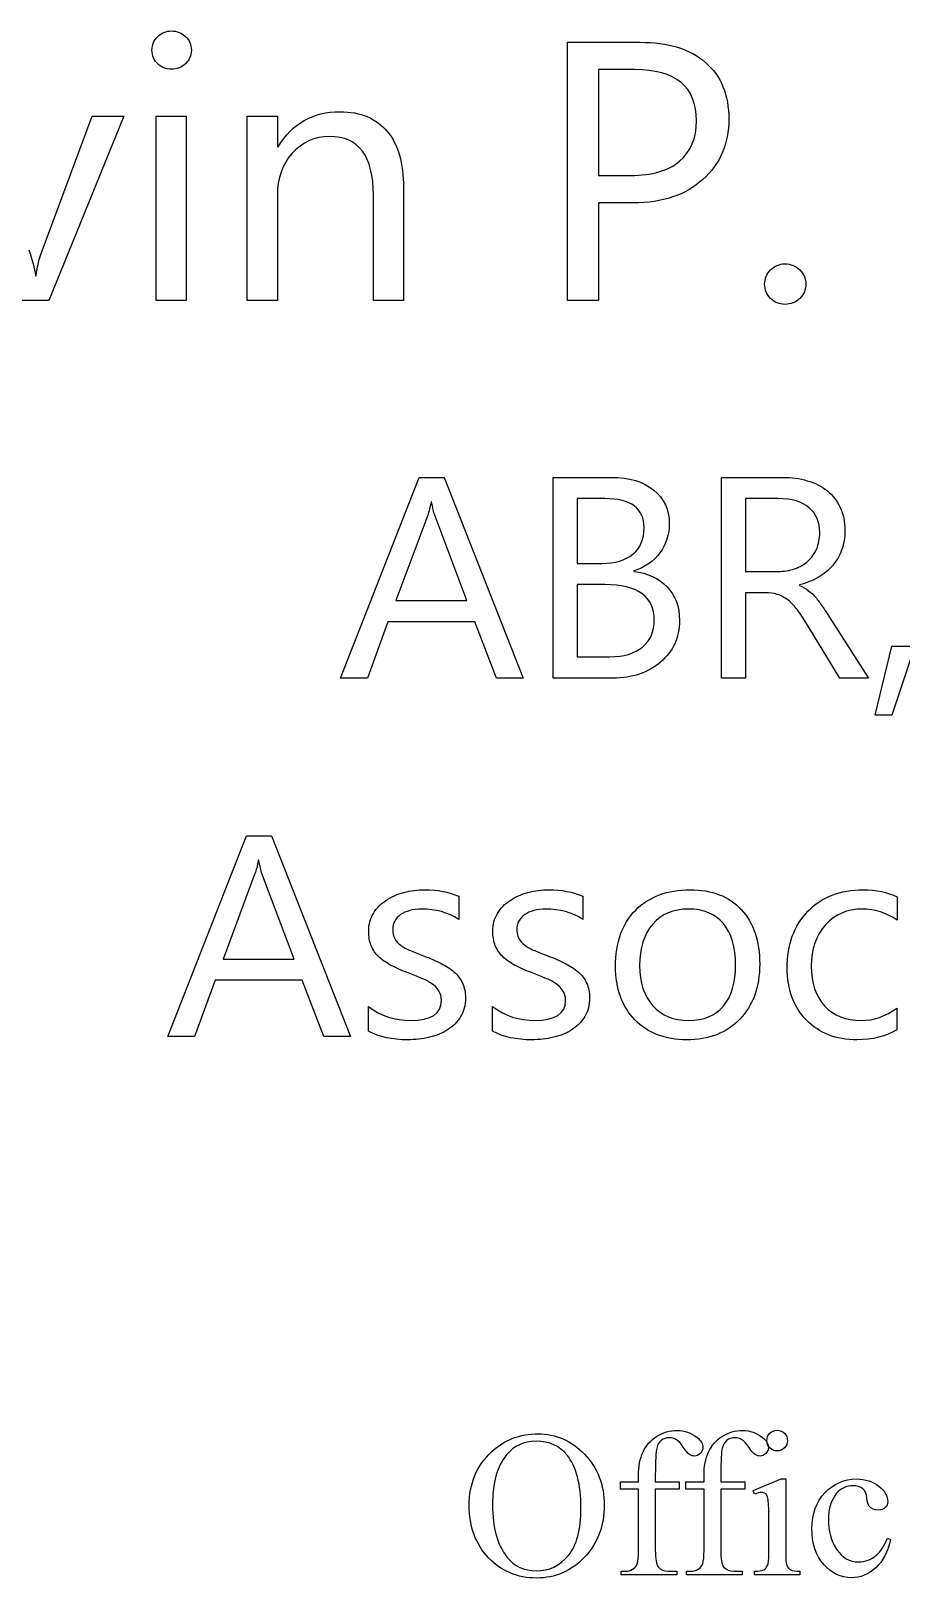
# Model space of a CAD drawing. Extents: x 2.32 to 5.29, y 6.96 to 8.91.
# Drawn here: x 3.409 to 3.931, y 7.986 to 8.914 of the extents above; entities that cross this region are included whole.
import ezdxf

# ---------------------------------------------------------------- set-up
doc = ezdxf.new("R2010")
doc.units = 0
doc.layers.add('Layer_1', color=7, linetype='CONTINUOUS')

msp = doc.modelspace()

# ---------------------------------------------------------------- linework, layer by layer
at = {"layer": 'Layer_1', "color": 7}
for p, q in [((3.731066, 8.752475), (3.731066, 8.907331)), ((3.731066, 8.907331), (3.774546, 8.907331)), ((3.493358, 8.891132), (3.493358, 8.891132)), ((3.749606, 8.890916), (3.749606, 8.827419)), ((3.771346, 8.890916), (3.749606, 8.890916)), ((3.749606, 8.890916), (3.749606, 8.890916)), ((3.415667, 8.78228), (3.445684, 8.863055)), ((3.464776, 8.863055), (3.419751, 8.752475)), ((3.445684, 8.863055), (3.464776, 8.863055)), ((3.464776, 8.863055), (3.464776, 8.863055)), ((3.484089, 8.752475), (3.484089, 8.863055)), ((3.484089, 8.863055), (3.502187, 8.863055)), ((3.502187, 8.863055), (3.502187, 8.752475)), ((3.538825, 8.752475), (3.538825, 8.863055)), ((3.538825, 8.863055), (3.556924, 8.863055)), ((3.556924, 8.863055), (3.556924, 8.844697)), ((3.556924, 8.844697), (3.557365, 8.844697)), ((3.632628, 8.820076), (3.632628, 8.752475)), ((3.749606, 8.827419), (3.769028, 8.827419)), ((3.556924, 8.81554), (3.556924, 8.752475)), ((3.61453, 8.752475), (3.61453, 8.81554)), ((3.749606, 8.811005), (3.749606, 8.752475)), ((3.770463, 8.811005), (3.749606, 8.811005)), ((3.749606, 8.811005), (3.749606, 8.811005)), ((3.411695, 8.767269), (3.412136, 8.767269)), ((3.419751, 8.752475), (3.401984, 8.752475)), ((3.502187, 8.752475), (3.484089, 8.752475)), ((3.502187, 8.752475), (3.502187, 8.752475)), ((3.556924, 8.752475), (3.538825, 8.752475)), ((3.632628, 8.752475), (3.61453, 8.752475)), ((3.632628, 8.752475), (3.632628, 8.752475)), ((3.749606, 8.752475), (3.731066, 8.752475)), ((3.861617, 8.750099), (3.861617, 8.750099)), ((3.594886, 8.525865), (3.642094, 8.646308)), ((3.642094, 8.646308), (3.657029, 8.646308)), ((3.657029, 8.646308), (3.704409, 8.525865)), ((3.722433, 8.525865), (3.722433, 8.646308)), ((3.722433, 8.646308), (3.757453, 8.646308)), ((3.823373, 8.525865), (3.823373, 8.646308)), ((3.823373, 8.646308), (3.860109, 8.646308)), ((3.736853, 8.633542), (3.736853, 8.594654)), ((3.753419, 8.633542), (3.736853, 8.633542)), ((3.736853, 8.633542), (3.736853, 8.633542)), ((3.837792, 8.633542), (3.837792, 8.589866)), ((3.857534, 8.633542), (3.837792, 8.633542)), ((3.837792, 8.633542), (3.837792, 8.633542)), ((3.647158, 8.623631), (3.628018, 8.572312)), ((3.649476, 8.631694), (3.649132, 8.631694)), ((3.670676, 8.572312), (3.651364, 8.623631)), ((3.736853, 8.594654), (3.751617, 8.594654)), ((3.770843, 8.590202), (3.770843, 8.589866)), ((3.837792, 8.589866), (3.857362, 8.589866)), ((3.736853, 8.581971), (3.736853, 8.538632)), ((3.753419, 8.581971), (3.736853, 8.581971)), ((3.736853, 8.581971), (3.736853, 8.581971)), ((3.849637, 8.5771), (3.837792, 8.5771)), ((3.837792, 8.5771), (3.837792, 8.525865)), ((3.870237, 8.581803), (3.870237, 8.581466)), ((3.628018, 8.572312), (3.670676, 8.572312)), ((3.670676, 8.572312), (3.670676, 8.572312)), ((3.623211, 8.559629), (3.610937, 8.525865)), ((3.675397, 8.559629), (3.623211, 8.559629)), ((3.688444, 8.525865), (3.675397, 8.559629)), ((3.894442, 8.525865), (3.873842, 8.559629)), ((3.88852, 8.562064), (3.911609, 8.525864)), ((3.915643, 8.503691), (3.925685, 8.545015)), ((3.939418, 8.545015), (3.925685, 8.503691)), ((3.925685, 8.545015), (3.939418, 8.545015)), ((3.736853, 8.538632), (3.756423, 8.538632)), ((3.610937, 8.525865), (3.594886, 8.525865)), ((3.704409, 8.525865), (3.688444, 8.525865)), ((3.704409, 8.525865), (3.704409, 8.525865)), ((3.722433, 8.525864), (3.722433, 8.525865)), ((3.758311, 8.525864), (3.722433, 8.525864)), ((3.837792, 8.525865), (3.823373, 8.525865)), ((3.911609, 8.525865), (3.894442, 8.525865)), ((3.911609, 8.525864), (3.911609, 8.525865)), ((3.925685, 8.503691), (3.915643, 8.503691)), ((3.4912, 8.310847), (3.538408, 8.431291)), ((3.538408, 8.431291), (3.553343, 8.431291)), ((3.553343, 8.431291), (3.600723, 8.310847)), ((3.54579, 8.416676), (3.545447, 8.416676)), ((3.543472, 8.408613), (3.524332, 8.357295)), ((3.566991, 8.357295), (3.547678, 8.408613)), ((3.665784, 8.395007), (3.665784, 8.381064)), ((3.740287, 8.395007), (3.740287, 8.381064)), ((3.928947, 8.394671), (3.928947, 8.38056)), ((3.803631, 8.387279), (3.803631, 8.387279)), ((3.524332, 8.357295), (3.566991, 8.357295)), ((3.566991, 8.357295), (3.566991, 8.357295)), ((3.519525, 8.344612), (3.507251, 8.310847)), ((3.571711, 8.344612), (3.519525, 8.344612)), ((3.584758, 8.310847), (3.571711, 8.344612)), ((3.611538, 8.313955), (3.611538, 8.328738)), ((3.68604, 8.313955), (3.68604, 8.328738)), ((3.928775, 8.327898), (3.928775, 8.314795)), ((3.507251, 8.310847), (3.4912, 8.310847)), ((3.600723, 8.310847), (3.584758, 8.310847)), ((3.600723, 8.310847), (3.600723, 8.310847)), ((3.611538, 8.313955), (3.611538, 8.313955)), ((3.68604, 8.313955), (3.68604, 8.313955)), ((3.802601, 8.308832), (3.802601, 8.308832)), ((3.928775, 8.314795), (3.928775, 8.314795)), ((3.712204, 8.067988), (3.712204, 8.067988)), ((3.713363, 8.072443), (3.713363, 8.072443)), ((3.856918, 8.07458), (3.856918, 8.07458)), ((3.762802, 8.039301), (3.762802, 8.043696)), ((3.762802, 8.043696), (3.773666, 8.043696)), ((3.773666, 8.039301), (3.762802, 8.039301)), ((3.773666, 8.043696), (3.773666, 8.047358)), ((3.773666, 8.002558), (3.773666, 8.039301)), ((3.783737, 8.047724), (3.783737, 8.043696)), ((3.783737, 8.043696), (3.798141, 8.043696)), ((3.798141, 8.039302), (3.783737, 8.039302)), ((3.783737, 8.039302), (3.783737, 8.039301)), ((3.783737, 8.039301), (3.783737, 8.002558)), ((3.798141, 8.043696), (3.798141, 8.039302)), ((3.802108, 8.039301), (3.802108, 8.043696)), ((3.802108, 8.043696), (3.812973, 8.043696)), ((3.812973, 8.039301), (3.802108, 8.039301)), ((3.812973, 8.043696), (3.812973, 8.047358)), ((3.812973, 8.002558), (3.812973, 8.039301)), ((3.823043, 8.047724), (3.823043, 8.043696)), ((3.823043, 8.043696), (3.837448, 8.043696)), ((3.837448, 8.039302), (3.823043, 8.039302)), ((3.823043, 8.039302), (3.823043, 8.039301)), ((3.823043, 8.039301), (3.823043, 8.002558)), ((3.837448, 8.043696), (3.837448, 8.039302)), ((3.842453, 8.038508), (3.859298, 8.045344)), ((3.859298, 8.045344), (3.861984, 8.045344)), ((3.861984, 8.045344), (3.861984, 8.000422)), ((3.861984, 8.045344), (3.861984, 8.045344)), ((3.843307, 8.03631), (3.842453, 8.038508)), ((3.851852, 8.000422), (3.851852, 8.021967)), ((3.92308, 8.009882), (3.92485, 8.009028)), ((3.92485, 8.009028), (3.92485, 8.009028)), ((3.763168, 7.987788), (3.763168, 7.989985)), ((3.763168, 7.989985), (3.76567, 7.989985)), ((3.796554, 7.987788), (3.763168, 7.987788)), ((3.791488, 7.989985), (3.796554, 7.989985)), ((3.796554, 7.989985), (3.796554, 7.987788)), ((3.802475, 7.987788), (3.802475, 7.989985)), ((3.802475, 7.989985), (3.804977, 7.989985)), ((3.835861, 7.987788), (3.802475, 7.987788)), ((3.830795, 7.989985), (3.835861, 7.989985)), ((3.835861, 7.989985), (3.835861, 7.987788)), ((3.843307, 7.987788), (3.843307, 7.989985)), ((3.870468, 7.987788), (3.843307, 7.987788)), ((3.870468, 7.989985), (3.870468, 7.987788))]:
    msp.add_line(p, q, dxfattribs=at)
for points in [[(3.485082, 8.910786), (3.487362, 8.913018), (3.490121, 8.914134), (3.493358, 8.914134)], [(3.493358, 8.914134), (3.496669, 8.914134), (3.499465, 8.913018), (3.501746, 8.910786)], [(3.481661, 8.902579), (3.481661, 8.905891), (3.482801, 8.908627), (3.485082, 8.910786)], [(3.485082, 8.894372), (3.482801, 8.896532), (3.481661, 8.899268), (3.481661, 8.902579)], [(3.501746, 8.910786), (3.5041, 8.908627), (3.505277, 8.905891), (3.505277, 8.902579)], [(3.505277, 8.902579), (3.505277, 8.899412), (3.5041, 8.896712), (3.501746, 8.89448)], [(3.774546, 8.907331), (3.791467, 8.907331), (3.804563, 8.903299), (3.813833, 8.895236)], [(3.493358, 8.891132), (3.490121, 8.891132), (3.487362, 8.892212), (3.485082, 8.894372)], [(3.501746, 8.89448), (3.499465, 8.892248), (3.496669, 8.891132), (3.493358, 8.891132)], [(3.813833, 8.895236), (3.823176, 8.887173), (3.827848, 8.875798), (3.827848, 8.861111)], [(3.808425, 8.860248), (3.808425, 8.880693), (3.796066, 8.890916), (3.771346, 8.890916)], [(3.557365, 8.844697), (3.565899, 8.858664), (3.578259, 8.865647), (3.594444, 8.865647)], [(3.594444, 8.865647), (3.606804, 8.865647), (3.616258, 8.861723), (3.622806, 8.853876)], [(3.798273, 8.83595), (3.805041, 8.841709), (3.808425, 8.849809), (3.808425, 8.860248)], [(3.827848, 8.861111), (3.827848, 8.846425), (3.822661, 8.834402), (3.812288, 8.825043)], [(3.588265, 8.850744), (3.579216, 8.850744), (3.571711, 8.847397), (3.565752, 8.840702)], [(3.61453, 8.81554), (3.61453, 8.83901), (3.605775, 8.850744), (3.588265, 8.850744)], [(3.622806, 8.853876), (3.629354, 8.846101), (3.632628, 8.834834), (3.632628, 8.820076)], [(3.565752, 8.840702), (3.559867, 8.834078), (3.556924, 8.825691), (3.556924, 8.81554)], [(3.769028, 8.827419), (3.78183, 8.827419), (3.791578, 8.830263), (3.798273, 8.83595)], [(3.812288, 8.825043), (3.801988, 8.815684), (3.788046, 8.811005), (3.770463, 8.811005)], [(3.407722, 8.782712), (3.409856, 8.776808), (3.41118, 8.771661), (3.411695, 8.767269)], [(3.412136, 8.767269), (3.412872, 8.772813), (3.414049, 8.777816), (3.415667, 8.78228)], [(3.852899, 8.770725), (3.855327, 8.773173), (3.858233, 8.774396), (3.861617, 8.774396)], [(3.861617, 8.774396), (3.865075, 8.774396), (3.868018, 8.773173), (3.870446, 8.770725)], [(3.849368, 8.762194), (3.849368, 8.765505), (3.850545, 8.768349), (3.852899, 8.770725)], [(3.870446, 8.770725), (3.872874, 8.768349), (3.874087, 8.765505), (3.874087, 8.762194)], [(3.852899, 8.753663), (3.850545, 8.756038), (3.849368, 8.758882), (3.849368, 8.762194)], [(3.861617, 8.750099), (3.858233, 8.750099), (3.855327, 8.751287), (3.852899, 8.753663)], [(3.870446, 8.753663), (3.868018, 8.751287), (3.865075, 8.750099), (3.861617, 8.750099)], [(3.874087, 8.762194), (3.874087, 8.758882), (3.872874, 8.756038), (3.870446, 8.753663)], [(3.757453, 8.646308), (3.768096, 8.646308), (3.776537, 8.643761), (3.782774, 8.638665)], [(3.860109, 8.646308), (3.865488, 8.646308), (3.870437, 8.645636), (3.874958, 8.644293)], [(3.874958, 8.644293), (3.879536, 8.643005), (3.883484, 8.641017), (3.886803, 8.638329)], [(3.777023, 8.615988), (3.777023, 8.62769), (3.769155, 8.633542), (3.753419, 8.633542)], [(3.782774, 8.638665), (3.789011, 8.63357), (3.79213, 8.626934), (3.79213, 8.618759)], [(3.875988, 8.628082), (3.871754, 8.631722), (3.865602, 8.633542), (3.857534, 8.633542)], [(3.886803, 8.638329), (3.890179, 8.635642), (3.892811, 8.632282), (3.894699, 8.62825)], [(3.649132, 8.631694), (3.64856, 8.628278), (3.647902, 8.625591), (3.647158, 8.623631)], [(3.651364, 8.623631), (3.650734, 8.625311), (3.650105, 8.627998), (3.649476, 8.631694)], [(3.882425, 8.613048), (3.882425, 8.619487), (3.88028, 8.624499), (3.875988, 8.628082)], [(3.894699, 8.62825), (3.896588, 8.624275), (3.897532, 8.619599), (3.897532, 8.614224)], [(3.770242, 8.600197), (3.774763, 8.603949), (3.777023, 8.609212), (3.777023, 8.615988)], [(3.79213, 8.618759), (3.79213, 8.611928), (3.790241, 8.605993), (3.786465, 8.600953)], [(3.897532, 8.614224), (3.897532, 8.610024), (3.896874, 8.606161), (3.895558, 8.602633)], [(3.880537, 8.603305), (3.881796, 8.606217), (3.882425, 8.609464), (3.882425, 8.613048)], [(3.751617, 8.594654), (3.759513, 8.594654), (3.765722, 8.596502), (3.770242, 8.600197)], [(3.786465, 8.600953), (3.782688, 8.595914), (3.777481, 8.59233), (3.770843, 8.590202)], [(3.867319, 8.591462), (3.870409, 8.592526), (3.87307, 8.594038), (3.875301, 8.595998)], [(3.875301, 8.595998), (3.877533, 8.598014), (3.879278, 8.600449), (3.880537, 8.603305)], [(3.895558, 8.602633), (3.894299, 8.599161), (3.892468, 8.596054), (3.890065, 8.59331)], [(3.770843, 8.589866), (3.77914, 8.588914), (3.785778, 8.585834), (3.790756, 8.580627)], [(3.857362, 8.589866), (3.860967, 8.589866), (3.864286, 8.590398), (3.867319, 8.591462)], [(3.881481, 8.586255), (3.878162, 8.584351), (3.874414, 8.582867), (3.870237, 8.581803)], [(3.890065, 8.59331), (3.887718, 8.590566), (3.884857, 8.588214), (3.881481, 8.586255)], [(3.783117, 8.560637), (3.783117, 8.57486), (3.773218, 8.581971), (3.753419, 8.581971)], [(3.790756, 8.580627), (3.795734, 8.575475), (3.798224, 8.568756), (3.798224, 8.560469)], [(3.856847, 8.576092), (3.85473, 8.576764), (3.852327, 8.5771), (3.849637, 8.5771)], [(3.870237, 8.581466), (3.872297, 8.58057), (3.874071, 8.579535), (3.875559, 8.578359)], [(3.875559, 8.578359), (3.877104, 8.577239), (3.878563, 8.575895), (3.879936, 8.574327)], [(3.862856, 8.573068), (3.861024, 8.574468), (3.859022, 8.575476), (3.856847, 8.576092)], [(3.868349, 8.567609), (3.866575, 8.569848), (3.864744, 8.571668), (3.862856, 8.573068)], [(3.879936, 8.574327), (3.88131, 8.572759), (3.882654, 8.570967), (3.88397, 8.568952)], [(3.88397, 8.568952), (3.885344, 8.566992), (3.88686, 8.564696), (3.88852, 8.562064)], [(3.776079, 8.544511), (3.780771, 8.548431), (3.783117, 8.553806), (3.783117, 8.560637)], [(3.798224, 8.560469), (3.798224, 8.550166), (3.794447, 8.541823), (3.786894, 8.535439)], [(3.873842, 8.559629), (3.871954, 8.562765), (3.870123, 8.565425), (3.868349, 8.567609)], [(3.756423, 8.538632), (3.764892, 8.538632), (3.771444, 8.540592), (3.776079, 8.544511)], [(3.786894, 8.535439), (3.77934, 8.529056), (3.769813, 8.525864), (3.758311, 8.525864)], [(3.545447, 8.416676), (3.544875, 8.413261), (3.544217, 8.410573), (3.543472, 8.408613)], [(3.547678, 8.408613), (3.547049, 8.410293), (3.546419, 8.412981), (3.54579, 8.416676)], [(3.614542, 8.384676), (3.61643, 8.387811), (3.618948, 8.390415), (3.622095, 8.392487)], [(3.622095, 8.392487), (3.625242, 8.394615), (3.628819, 8.396211), (3.632824, 8.397274)], [(3.632824, 8.397274), (3.636887, 8.398338), (3.641064, 8.39887), (3.645356, 8.39887)], [(3.645356, 8.39887), (3.652966, 8.39887), (3.659776, 8.397582), (3.665784, 8.395007)], [(3.689044, 8.384676), (3.690933, 8.387811), (3.693451, 8.390415), (3.696598, 8.392487)], [(3.696598, 8.392487), (3.699745, 8.394615), (3.703321, 8.396211), (3.707327, 8.397274)], [(3.707327, 8.397274), (3.71139, 8.398338), (3.715567, 8.39887), (3.719858, 8.39887)], [(3.719858, 8.39887), (3.727469, 8.39887), (3.734278, 8.397582), (3.740287, 8.395007)], [(3.771959, 8.386692), (3.780027, 8.394811), (3.790928, 8.39887), (3.804661, 8.39887)], [(3.804661, 8.39887), (3.817765, 8.39887), (3.827979, 8.394923), (3.835303, 8.387027)], [(3.875301, 8.385936), (3.883599, 8.394559), (3.894671, 8.39887), (3.908519, 8.39887)], [(3.908519, 8.39887), (3.916243, 8.39887), (3.923053, 8.39747), (3.928947, 8.394671)], [(3.611709, 8.374009), (3.611709, 8.37804), (3.612653, 8.381596), (3.614542, 8.384676)], [(3.63085, 8.383919), (3.629362, 8.382855), (3.628189, 8.381567), (3.627331, 8.380056)], [(3.636343, 8.386355), (3.634226, 8.385795), (3.632395, 8.384983), (3.63085, 8.383919)], [(3.643467, 8.387279), (3.640835, 8.387279), (3.638461, 8.386971), (3.636343, 8.386355)], [(3.665784, 8.381064), (3.659318, 8.385208), (3.651879, 8.387279), (3.643467, 8.387279)], [(3.686212, 8.374009), (3.686212, 8.37804), (3.687156, 8.381596), (3.689044, 8.384676)], [(3.705353, 8.383919), (3.703865, 8.382855), (3.702692, 8.381567), (3.701834, 8.380056)], [(3.710846, 8.386355), (3.708729, 8.385795), (3.706898, 8.384983), (3.705353, 8.383919)], [(3.71797, 8.387279), (3.715338, 8.387279), (3.712963, 8.386971), (3.710846, 8.386355)], [(3.740287, 8.381064), (3.733821, 8.385208), (3.726382, 8.387279), (3.71797, 8.387279)], [(3.759856, 8.352843), (3.759856, 8.36729), (3.76389, 8.378572), (3.771959, 8.386692)], [(3.803631, 8.387279), (3.79459, 8.387279), (3.787437, 8.384256), (3.782173, 8.378208)], [(3.824574, 8.378544), (3.81971, 8.384368), (3.812729, 8.387279), (3.803631, 8.387279)], [(3.835303, 8.387027), (3.842685, 8.379132), (3.846376, 8.368185), (3.846376, 8.354187)], [(3.862856, 8.351835), (3.862856, 8.366002), (3.867004, 8.377368), (3.875301, 8.385936)], [(3.908004, 8.387279), (3.89902, 8.387279), (3.891638, 8.384116), (3.885859, 8.377788)], [(3.928947, 8.38056), (3.922423, 8.38504), (3.915442, 8.387279), (3.908004, 8.387279)], [(3.613169, 8.365358), (3.612196, 8.367821), (3.611709, 8.370705), (3.611709, 8.374009)], [(3.627331, 8.380056), (3.62653, 8.3786), (3.626129, 8.376976), (3.626129, 8.375184)], [(3.626129, 8.375184), (3.626129, 8.372944), (3.62653, 8.371069), (3.627331, 8.369557)], [(3.687671, 8.365358), (3.686698, 8.367821), (3.686212, 8.370705), (3.686212, 8.374009)], [(3.701834, 8.380056), (3.701032, 8.3786), (3.700632, 8.376976), (3.700632, 8.375184)], [(3.700632, 8.375184), (3.700632, 8.372944), (3.701032, 8.371069), (3.701834, 8.369557)], [(3.782173, 8.378208), (3.776909, 8.372217), (3.774276, 8.36393), (3.774276, 8.353347)], [(3.831956, 8.353683), (3.831956, 8.364434), (3.829495, 8.372721), (3.824574, 8.378544)], [(3.885859, 8.377788), (3.880137, 8.371517), (3.877275, 8.363258), (3.877275, 8.353011)], [(3.617632, 8.358722), (3.615686, 8.360682), (3.614199, 8.362894), (3.613169, 8.365358)], [(3.627331, 8.369557), (3.628189, 8.368045), (3.629419, 8.366701), (3.631022, 8.365525)], [(3.631022, 8.365525), (3.632624, 8.364349), (3.634569, 8.363285), (3.636858, 8.362334)], [(3.692134, 8.358722), (3.690189, 8.360682), (3.688701, 8.362894), (3.687671, 8.365358)], [(3.701834, 8.369557), (3.702692, 8.368045), (3.703922, 8.366701), (3.705524, 8.365525)], [(3.705524, 8.365525), (3.707127, 8.364349), (3.709072, 8.363285), (3.711361, 8.362334)], [(3.625013, 8.353515), (3.622095, 8.355083), (3.619635, 8.356819), (3.617632, 8.358722)], [(3.636858, 8.362334), (3.639147, 8.361382), (3.641751, 8.360346), (3.644669, 8.359226)], [(3.644669, 8.359226), (3.64856, 8.35777), (3.652051, 8.356258), (3.655141, 8.35469)], [(3.655141, 8.35469), (3.658231, 8.353178), (3.660863, 8.351443), (3.663037, 8.349483)], [(3.699516, 8.353515), (3.696598, 8.355083), (3.694137, 8.356819), (3.692134, 8.358722)], [(3.711361, 8.362334), (3.71365, 8.361382), (3.716253, 8.360346), (3.719172, 8.359226)], [(3.719172, 8.359226), (3.723063, 8.35777), (3.726553, 8.356258), (3.729643, 8.35469)], [(3.729643, 8.35469), (3.732733, 8.353178), (3.735366, 8.351443), (3.73754, 8.349483)], [(3.846376, 8.354187), (3.846376, 8.340468), (3.842399, 8.329465), (3.834445, 8.321178)], [(3.635313, 8.348979), (3.631422, 8.350491), (3.627989, 8.352003), (3.625013, 8.353515)], [(3.643124, 8.345872), (3.640721, 8.34688), (3.638117, 8.347916), (3.635313, 8.348979)], [(3.649476, 8.342596), (3.647702, 8.343828), (3.645585, 8.34492), (3.643124, 8.345872)], [(3.663037, 8.349483), (3.665212, 8.347579), (3.666871, 8.345367), (3.668016, 8.342848)], [(3.709816, 8.348979), (3.705925, 8.350491), (3.702492, 8.352003), (3.699516, 8.353515)], [(3.717627, 8.345872), (3.715224, 8.34688), (3.71262, 8.347916), (3.709816, 8.348979)], [(3.723978, 8.342596), (3.722204, 8.343828), (3.720087, 8.34492), (3.717627, 8.345872)], [(3.73754, 8.349483), (3.739714, 8.347579), (3.741374, 8.345367), (3.742518, 8.342848)], [(3.771444, 8.320842), (3.763719, 8.328906), (3.759856, 8.339572), (3.759856, 8.352843)], [(3.774276, 8.353347), (3.774276, 8.343156), (3.776937, 8.335121), (3.782259, 8.329242)], [(3.824574, 8.329073), (3.829495, 8.334841), (3.831956, 8.343044), (3.831956, 8.353683)], [(3.874357, 8.320758), (3.866689, 8.328765), (3.862856, 8.339124), (3.862856, 8.351835)], [(3.877275, 8.353011), (3.877275, 8.342932), (3.879965, 8.334981), (3.885344, 8.329157)], [(3.653767, 8.338313), (3.652737, 8.339936), (3.651307, 8.341364), (3.649476, 8.342596)], [(3.655398, 8.332517), (3.655398, 8.334813), (3.654855, 8.336745), (3.653767, 8.338313)], [(3.668016, 8.342848), (3.669217, 8.340328), (3.669818, 8.337332), (3.669818, 8.33386)], [(3.72827, 8.338313), (3.72724, 8.339936), (3.72581, 8.341364), (3.723978, 8.342596)], [(3.729901, 8.332517), (3.729901, 8.334813), (3.729357, 8.336745), (3.72827, 8.338313)], [(3.742518, 8.342848), (3.74372, 8.340328), (3.744321, 8.337332), (3.744321, 8.33386)], [(3.611538, 8.328738), (3.619205, 8.323194), (3.627646, 8.320422), (3.636858, 8.320422)], [(3.636858, 8.320422), (3.649218, 8.320422), (3.655398, 8.324454), (3.655398, 8.332517)], [(3.669818, 8.33386), (3.669818, 8.329605), (3.668845, 8.325909), (3.6669, 8.322774)], [(3.68604, 8.328738), (3.693708, 8.323194), (3.702148, 8.320422), (3.711361, 8.320422)], [(3.711361, 8.320422), (3.723721, 8.320422), (3.729901, 8.324454), (3.729901, 8.332517)], [(3.744321, 8.33386), (3.744321, 8.329605), (3.743348, 8.325909), (3.741402, 8.322774)], [(3.782259, 8.329242), (3.78758, 8.323362), (3.794704, 8.320422), (3.803631, 8.320422)], [(3.803631, 8.320422), (3.812729, 8.320422), (3.81971, 8.323306), (3.824574, 8.329073)], [(3.885344, 8.329157), (3.89078, 8.323334), (3.898047, 8.320422), (3.907145, 8.320422)], [(3.907145, 8.320422), (3.914813, 8.320422), (3.922023, 8.322914), (3.928775, 8.327898)], [(3.6669, 8.322774), (3.665011, 8.319638), (3.662465, 8.317034), (3.659261, 8.314962)], [(3.741402, 8.322774), (3.739514, 8.319638), (3.736968, 8.317034), (3.733763, 8.314962)], [(3.802601, 8.308832), (3.789612, 8.308832), (3.779226, 8.312835), (3.771444, 8.320842)], [(3.834445, 8.321178), (3.826548, 8.312947), (3.815934, 8.308832), (3.802601, 8.308832)], [(3.904742, 8.308832), (3.89221, 8.308832), (3.882082, 8.312807), (3.874357, 8.320758)], [(3.635056, 8.308831), (3.626015, 8.308831), (3.618175, 8.310539), (3.611538, 8.313955)], [(3.648188, 8.310343), (3.644011, 8.309335), (3.639634, 8.308831), (3.635056, 8.308831)], [(3.659261, 8.314962), (3.656056, 8.312891), (3.652365, 8.311351), (3.648188, 8.310343)], [(3.709558, 8.308831), (3.700517, 8.308831), (3.692678, 8.310539), (3.68604, 8.313955)], [(3.722691, 8.310343), (3.718514, 8.309335), (3.714136, 8.308831), (3.709558, 8.308831)], [(3.733763, 8.314962), (3.730559, 8.312891), (3.726868, 8.311351), (3.722691, 8.310343)], [(3.928775, 8.314795), (3.922023, 8.310819), (3.914012, 8.308832), (3.904742, 8.308832)], [(3.68547, 8.06164), (3.693242, 8.068842), (3.70254, 8.072443), (3.713363, 8.072443)], [(3.712204, 8.067988), (3.704798, 8.067988), (3.698857, 8.065241), (3.694381, 8.059748)], [(3.730758, 8.059687), (3.726282, 8.065221), (3.720098, 8.067988), (3.712204, 8.067988)], [(3.713363, 8.072443), (3.724105, 8.072443), (3.733403, 8.068354), (3.741256, 8.060175)], [(3.776351, 8.061518), (3.778142, 8.065384), (3.780868, 8.068497), (3.78453, 8.070857)], [(3.78453, 8.070857), (3.788233, 8.073257), (3.792383, 8.074458), (3.796981, 8.074458)], [(3.787399, 8.068537), (3.786097, 8.067561), (3.785161, 8.066015), (3.784591, 8.063899)], [(3.79216, 8.070063), (3.790288, 8.070063), (3.788701, 8.069555), (3.787399, 8.068537)], [(3.796371, 8.068904), (3.79511, 8.069677), (3.793706, 8.070063), (3.79216, 8.070063)], [(3.800521, 8.064387), (3.799016, 8.066625), (3.797632, 8.06813), (3.796371, 8.068904)], [(3.796981, 8.074458), (3.801254, 8.074458), (3.80518, 8.073074), (3.808761, 8.070307)], [(3.808761, 8.070307), (3.811121, 8.068476), (3.812301, 8.066421), (3.812301, 8.064143)], [(3.815658, 8.061518), (3.817448, 8.065384), (3.820175, 8.068497), (3.823837, 8.070857)], [(3.823837, 8.070857), (3.82754, 8.073257), (3.83169, 8.074458), (3.836288, 8.074458)], [(3.826705, 8.068537), (3.825403, 8.067561), (3.824468, 8.066015), (3.823898, 8.063899)], [(3.831466, 8.070063), (3.829594, 8.070063), (3.828008, 8.069555), (3.826705, 8.068537)], [(3.835678, 8.068904), (3.834416, 8.069677), (3.833012, 8.070063), (3.831466, 8.070063)], [(3.839828, 8.064387), (3.838323, 8.066625), (3.836939, 8.06813), (3.835678, 8.068904)], [(3.836288, 8.074458), (3.84056, 8.074458), (3.844487, 8.073074), (3.848068, 8.070307)], [(3.848068, 8.070307), (3.850428, 8.068476), (3.851608, 8.066421), (3.851608, 8.064143)], [(3.850692, 8.068415), (3.850692, 8.070124), (3.851282, 8.071569), (3.852462, 8.072749)], [(3.852523, 8.064021), (3.851303, 8.065241), (3.850692, 8.066706), (3.850692, 8.068415)], [(3.852462, 8.072749), (3.853683, 8.073969), (3.855168, 8.07458), (3.856918, 8.07458)], [(3.856918, 8.07458), (3.858627, 8.07458), (3.860071, 8.073969), (3.861251, 8.072749)], [(3.861251, 8.072749), (3.862472, 8.071569), (3.863083, 8.070124), (3.863083, 8.068415)], [(3.863083, 8.068415), (3.863083, 8.066706), (3.862472, 8.065241), (3.861251, 8.064021)], [(3.672043, 8.029475), (3.672043, 8.042618), (3.676518, 8.05334), (3.68547, 8.06164)], [(3.694381, 8.059748), (3.688807, 8.052912), (3.68602, 8.042903), (3.68602, 8.029719)], [(3.73912, 8.02801), (3.73912, 8.04217), (3.736333, 8.052729), (3.730758, 8.059687)], [(3.741256, 8.060175), (3.74915, 8.052037), (3.753097, 8.041865), (3.753097, 8.029658)], [(3.773666, 8.047358), (3.773666, 8.052933), (3.774561, 8.057653), (3.776351, 8.061518)], [(3.784591, 8.063899), (3.784022, 8.061824), (3.783737, 8.056432), (3.783737, 8.047724)], [(3.804306, 8.060053), (3.803288, 8.060745), (3.802027, 8.06219), (3.800521, 8.064387)], [(3.807296, 8.059077), (3.80636, 8.059077), (3.805363, 8.059402), (3.804306, 8.060053)], [(3.810714, 8.060664), (3.809656, 8.059606), (3.808517, 8.059077), (3.807296, 8.059077)], [(3.812301, 8.064143), (3.812301, 8.062922), (3.811772, 8.061762), (3.810714, 8.060664)], [(3.812973, 8.047358), (3.812973, 8.052933), (3.813868, 8.057653), (3.815658, 8.061518)], [(3.823898, 8.063899), (3.823328, 8.061824), (3.823043, 8.056432), (3.823043, 8.047724)], [(3.843612, 8.060053), (3.842595, 8.060745), (3.841334, 8.06219), (3.839828, 8.064387)], [(3.846603, 8.059077), (3.845667, 8.059077), (3.84467, 8.059402), (3.843612, 8.060053)], [(3.850021, 8.060664), (3.848963, 8.059606), (3.847824, 8.059077), (3.846603, 8.059077)], [(3.851608, 8.064143), (3.851608, 8.062922), (3.851079, 8.061762), (3.850021, 8.060664)], [(3.856918, 8.06219), (3.855209, 8.06219), (3.853744, 8.0628), (3.852523, 8.064021)], [(3.861251, 8.064021), (3.860071, 8.0628), (3.858627, 8.06219), (3.856918, 8.06219)], [(3.885543, 8.037104), (3.890792, 8.042597), (3.897079, 8.045344), (3.904403, 8.045344)], [(3.902389, 8.041255), (3.89832, 8.041255), (3.895045, 8.039749), (3.892563, 8.036738)], [(3.90831, 8.039423), (3.906885, 8.040644), (3.904912, 8.041255), (3.902389, 8.041255)], [(3.904403, 8.045344), (3.909897, 8.045344), (3.914413, 8.043879), (3.917953, 8.040949)], [(3.910751, 8.03393), (3.910547, 8.036331), (3.909733, 8.038162), (3.90831, 8.039423)], [(3.917953, 8.040949), (3.921493, 8.03806), (3.923263, 8.035049), (3.923263, 8.031916)], [(3.683639, 7.998042), (3.675908, 8.006139), (3.672043, 8.016617), (3.672043, 8.029475)], [(3.68602, 8.029719), (3.68602, 8.01621), (3.688909, 8.005813), (3.694687, 7.99853)], [(3.753097, 8.029658), (3.753097, 8.017085), (3.74913, 8.006648), (3.741195, 7.998347)], [(3.847458, 8.037226), (3.846318, 8.037226), (3.844935, 8.036921), (3.843307, 8.03631)], [(3.84996, 8.036433), (3.84935, 8.036962), (3.848516, 8.037226), (3.847458, 8.037226)], [(3.851303, 8.033747), (3.851018, 8.035049), (3.85057, 8.035944), (3.84996, 8.036433)], [(3.851852, 8.021967), (3.851852, 8.02803), (3.851669, 8.031957), (3.851303, 8.033747)], [(3.877731, 8.015681), (3.877731, 8.02447), (3.880335, 8.031611), (3.885543, 8.037104)], [(3.892563, 8.036738), (3.889267, 8.03275), (3.887619, 8.027481), (3.887619, 8.02093)], [(3.912155, 8.029048), (3.911463, 8.029902), (3.910995, 8.03153), (3.910751, 8.03393)], [(3.923263, 8.031916), (3.923263, 8.03037), (3.922755, 8.029109), (3.921737, 8.028132)], [(3.731491, 7.999323), (3.736577, 8.005386), (3.73912, 8.014948), (3.73912, 8.02801)], [(3.887619, 8.02093), (3.887619, 8.014257), (3.889246, 8.008357), (3.892501, 8.00323)], [(3.917587, 8.026728), (3.915186, 8.026728), (3.913376, 8.027501), (3.912155, 8.029048)], [(3.921737, 8.028132), (3.920761, 8.027196), (3.919377, 8.026728), (3.917587, 8.026728)], [(3.884811, 7.994074), (3.880091, 7.999405), (3.877731, 8.006607), (3.877731, 8.015681)], [(3.772873, 7.994502), (3.773401, 7.995885), (3.773666, 7.998571), (3.773666, 8.002558)], [(3.783737, 8.002558), (3.783737, 7.99735), (3.784307, 7.994054), (3.785446, 7.992671)], [(3.812179, 7.994502), (3.812708, 7.995885), (3.812973, 7.998571), (3.812973, 8.002558)], [(3.823043, 8.002558), (3.823043, 7.99735), (3.823613, 7.994054), (3.824752, 7.992671)], [(3.892501, 8.00323), (3.895797, 7.998143), (3.900233, 7.9956), (3.905807, 7.9956)], [(3.92485, 8.009028), (3.923345, 8.001663), (3.920395, 7.995987), (3.916, 7.991999)], [(3.916549, 7.99969), (3.918787, 8.001561), (3.920964, 8.004959), (3.92308, 8.009882)], [(3.712387, 7.985896), (3.700994, 7.985896), (3.691411, 7.989944), (3.683639, 7.998042)], [(3.694687, 7.99853), (3.699122, 7.992996), (3.704981, 7.990229), (3.712265, 7.990229)], [(3.712265, 7.990229), (3.720037, 7.990229), (3.726445, 7.993261), (3.731491, 7.999323)], [(3.741195, 7.998347), (3.733261, 7.990046), (3.723658, 7.985896), (3.712387, 7.985896)], [(3.770126, 7.991206), (3.771469, 7.99202), (3.772384, 7.993118), (3.772873, 7.994502)], [(3.785446, 7.992671), (3.786951, 7.99088), (3.788966, 7.989985), (3.791488, 7.989985)], [(3.809433, 7.991206), (3.810775, 7.99202), (3.811691, 7.993118), (3.812179, 7.994502)], [(3.824752, 7.992671), (3.826258, 7.99088), (3.828272, 7.989985), (3.830795, 7.989985)], [(3.8488, 7.990778), (3.849736, 7.991307), (3.850468, 7.992182), (3.850997, 7.993403)], [(3.850997, 7.993403), (3.851567, 7.994624), (3.851852, 7.996963), (3.851852, 8.000422)], [(3.861984, 8.000422), (3.861984, 7.996923), (3.862228, 7.994583), (3.862716, 7.993403)], [(3.862716, 7.993403), (3.863245, 7.992264), (3.863998, 7.991409), (3.864974, 7.990839)], [(3.901413, 7.986079), (3.895065, 7.986079), (3.889531, 7.988744), (3.884811, 7.994074)], [(3.905807, 7.9956), (3.909795, 7.9956), (3.913375, 7.996963), (3.916549, 7.99969)], [(3.76567, 7.989985), (3.767298, 7.989985), (3.768783, 7.990392), (3.770126, 7.991206)], [(3.804977, 7.989985), (3.806605, 7.989985), (3.80809, 7.990392), (3.809433, 7.991206)], [(3.843307, 7.989985), (3.846033, 7.989985), (3.847864, 7.990249), (3.8488, 7.990778)], [(3.864974, 7.990839), (3.865992, 7.99027), (3.867823, 7.989985), (3.870468, 7.989985)], [(3.916, 7.991999), (3.911605, 7.988052), (3.906743, 7.986079), (3.901413, 7.986079)]]:
    msp.add_open_spline(points, degree=3, dxfattribs=at)

doc.saveas('drawing.dxf')
